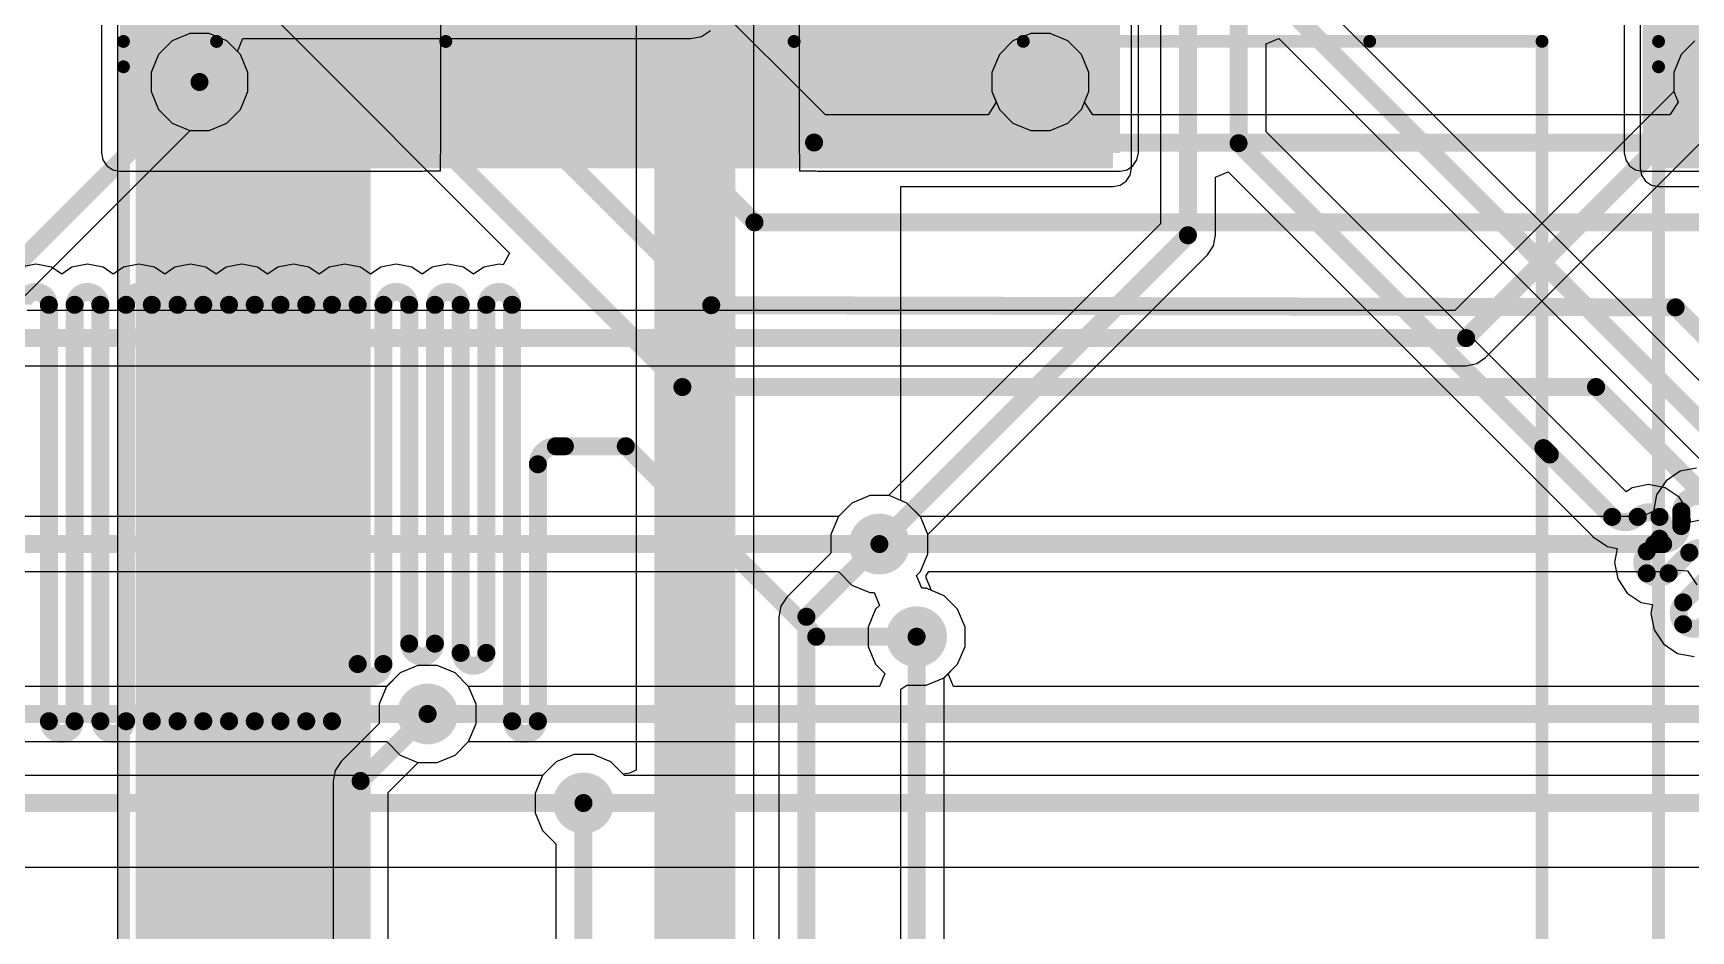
# Model space of a CAD drawing. Header units: inches. Extents: x -3 to 128, y -12 to 41.
# Drawn here: x 92.14 to 108.5, y -1.47 to 7.39 of the extents above; entities that cross this region are included whole.
import ezdxf

# ---------------------------------------------------------------- set-up
doc = ezdxf.new("R2010")
doc.units = ezdxf.units.IN
for name, color, linetype in [('Bottom Layer', 5, 'Continuous'), ('Layer 1', 16, 'Continuous'), ('Layer 2', 76, 'Continuous'), ('Top Layer', 1, 'Continuous'), ('Top Overlay', 2, 'Continuous'), ('Top Paste', 8, 'Continuous'), ('Top Solder', 216, 'Continuous'), ('Via Holes', 16, 'Continuous')]:
    doc.layers.add(name, color=color, linetype=linetype)

msp = doc.modelspace()

# ---------------------------------------------------------------- hatches: boundary and pattern name
at = {"layer": 'Bottom Layer'}
h = msp.add_hatch(color=5, dxfattribs=at)
edge = h.paths.add_edge_path()
edge.add_arc((93.78552489999998, 6.908269139999999), 0.2999994, 0, 360)
h = msp.add_hatch(color=5, dxfattribs=at)
edge = h.paths.add_edge_path()
edge.add_arc((102.0845431, 6.908269139999999), 0.2999994, 0, 360)
h = msp.add_hatch(color=5, dxfattribs=at)
edge = h.paths.add_edge_path()
edge.add_arc((100.49540734, 2.34874054), 0.2999994, 0, 360)
h = msp.add_hatch(color=5, dxfattribs=at)
edge = h.paths.add_edge_path()
edge.add_arc((100.86269642, 1.43434054), 0.2999994, 0, 360)
h = msp.add_hatch(color=5, dxfattribs=at)
edge = h.paths.add_edge_path()
edge.add_arc((96.03669642, 0.67234054), 0.2999994, 0, 360)
h = msp.add_hatch(color=5, dxfattribs=at)
edge = h.paths.add_edge_path()
edge.add_arc((97.5750271, -0.20671028), 0.2999994, 0, 360)
at = {"layer": 'Layer 1'}
h = msp.add_hatch(color=16, dxfattribs=at)
edge = h.paths.add_edge_path()
edge.add_arc((93.78552489999998, 6.908269139999999), 0.2999994, 0, 360)
h = msp.add_hatch(color=16, dxfattribs=at)
edge = h.paths.add_edge_path()
edge.add_arc((102.0845431, 6.908269139999999), 0.2999994, 0, 360)
h = msp.add_hatch(color=16, dxfattribs=at)
edge = h.paths.add_edge_path()
edge.add_arc((100.49540734, 2.34874054), 0.2999994, 0, 360)
h = msp.add_hatch(color=16, dxfattribs=at)
edge = h.paths.add_edge_path()
edge.add_arc((100.86269642, 1.43434054), 0.2999994, 0, 360)
h = msp.add_hatch(color=16, dxfattribs=at)
edge = h.paths.add_edge_path()
edge.add_arc((96.03669642, 0.67234054), 0.2999994, 0, 360)
h = msp.add_hatch(color=16, dxfattribs=at)
edge = h.paths.add_edge_path()
edge.add_arc((97.5750271, -0.20671028), 0.2999994, 0, 360)
at = {"layer": 'Layer 2'}
for points in [[(93.15672504, -7.89170126), (95.47456139999998, -7.89170126), (95.47456139999998, 7.50494054), (93.15672504, 7.50494054)], [(93.15672504, 6.05714054), (102.80147588, 6.05714054), (102.80147588, 7.50494054), (93.15672504, 7.50494054)], [(108.18514558, 6.05714054), (117.82989642, 6.05714054), (117.82989642, 7.50494054), (108.18514558, 7.50494054)]]:
    msp.add_hatch(color=76, dxfattribs=at).paths.add_polyline_path(points)
h = msp.add_hatch(color=76, dxfattribs=at)
edge = h.paths.add_edge_path()
edge.add_arc((93.78552489999998, 6.908269139999999), 0.2999994, 0, 360)
h = msp.add_hatch(color=76, dxfattribs=at)
edge = h.paths.add_edge_path()
edge.add_arc((102.0845431, 6.908269139999999), 0.2999994, 0, 360)
h = msp.add_hatch(color=76, dxfattribs=at)
edge = h.paths.add_edge_path()
edge.add_arc((100.49540734, 2.34874054), 0.2999994, 0, 360)
h = msp.add_hatch(color=76, dxfattribs=at)
edge = h.paths.add_edge_path()
edge.add_arc((100.86269642, 1.43434054), 0.2999994, 0, 360)
h = msp.add_hatch(color=76, dxfattribs=at)
edge = h.paths.add_edge_path()
edge.add_arc((96.03669642, 0.67234054), 0.2999994, 0, 360)
h = msp.add_hatch(color=76, dxfattribs=at)
edge = h.paths.add_edge_path()
edge.add_arc((97.5750271, -0.20671028), 0.2999994, 0, 360)
at = {"layer": 'Top Layer'}
for points in [[(99.89012279999999, 6.20827054), (101.17349844, 6.20827054), (101.17349844, 8.659695659999999), (99.89012279999999, 8.659695659999999)], [(98.27502569999999, -4.34165756), (99.0750241, -4.34165756), (99.0750241, 8.47021928), (98.27502569999999, 8.47021928)], [(92.99991813999999, 6.20827054), (95.9850379, 6.20827054), (95.9850379, 7.608267739999999), (92.99991813999999, 7.608267739999999)], [(94.1850415, 7.608267739999999), (95.9850379, 7.608267739999999), (95.9850379, 6.20827054), (94.1850415, 6.20827054)], [(102.87014986, 7.608267739999999), (99.8850301, 7.608267739999999), (99.8850301, 6.20827054), (102.87014986, 6.20827054)], [(99.8850301, 6.20827054), (101.6850265, 6.20827054), (101.6850265, 7.608267739999999), (99.8850301, 7.608267739999999)], [(99.8850301, 7.608267739999999), (101.6850265, 7.608267739999999), (101.6850265, 6.20827054), (99.8850301, 6.20827054)], [(108.02833868, 6.20827054), (111.01345844, 6.20827054), (111.01345844, 7.608267739999999), (108.02833868, 7.608267739999999)]]:
    msp.add_hatch(color=1, dxfattribs=at).paths.add_polyline_path(points)
h = msp.add_hatch(color=1, dxfattribs=at)
edge = h.paths.add_edge_path()
edge.add_arc((93.78552489999998, 6.908269139999999), 0.2999994, 0, 360)
h = msp.add_hatch(color=1, dxfattribs=at)
edge = h.paths.add_edge_path()
edge.add_arc((102.0845431, 6.908269139999999), 0.2999994, 0, 360)
h = msp.add_hatch(color=1, dxfattribs=at)
edge = h.paths.add_edge_path()
edge.add_arc((100.49540734, 2.34874054), 0.2999994, 0, 360)
h = msp.add_hatch(color=1, dxfattribs=at)
edge = h.paths.add_edge_path()
edge.add_arc((100.86269642, 1.43434054), 0.2999994, 0, 360)
h = msp.add_hatch(color=1, dxfattribs=at)
edge = h.paths.add_edge_path()
edge.add_arc((96.03669642, 0.67234054), 0.2999994, 0, 360)
h = msp.add_hatch(color=1, dxfattribs=at)
edge = h.paths.add_edge_path()
edge.add_arc((97.5750271, -0.20671028), 0.2999994, 0, 360)
at = {"layer": 'Top Paste'}
for points in [[(94.1850415, 7.608267739999999), (95.9850379, 7.608267739999999), (95.9850379, 6.20827054), (94.1850415, 6.20827054)], [(99.8850301, 7.608267739999999), (101.6850265, 7.608267739999999), (101.6850265, 6.20827054), (99.8850301, 6.20827054)]]:
    msp.add_hatch(color=8, dxfattribs=at).paths.add_polyline_path(points)
at = {"layer": 'Top Solder'}
for points in [[(94.1350416, 7.65826764), (96.0350378, 7.65826764), (96.0350378, 6.15827064), (94.1350416, 6.15827064)], [(99.83503019999999, 7.65826764), (101.7350264, 7.65826764), (101.7350264, 6.15827064), (99.83503019999999, 6.15827064)]]:
    msp.add_hatch(color=216, dxfattribs=at).paths.add_polyline_path(points)
at = {"layer": 'Via Holes'}
h = msp.add_hatch(color=7, dxfattribs=at)
edge = h.paths.add_edge_path()
edge.add_arc((93.78552489999998, 6.908269139999999), 0.1499997, 0, 360)
h = msp.add_hatch(color=7, dxfattribs=at)
edge = h.paths.add_edge_path()
edge.add_arc((102.0845431, 6.908269139999999), 0.1499997, 0, 360)
h = msp.add_hatch(color=7, dxfattribs=at)
edge = h.paths.add_edge_path()
edge.add_arc((100.49540734, 2.34874054), 0.1499997, 0, 360)
h = msp.add_hatch(color=7, dxfattribs=at)
edge = h.paths.add_edge_path()
edge.add_arc((100.86269642, 1.43434054), 0.1499997, 0, 360)
h = msp.add_hatch(color=7, dxfattribs=at)
edge = h.paths.add_edge_path()
edge.add_arc((96.03669642, 0.67234054), 0.1499997, 0, 360)
h = msp.add_hatch(color=7, dxfattribs=at)
edge = h.paths.add_edge_path()
edge.add_arc((97.5750271, -0.20671028), 0.1499997, 0, 360)

# ---------------------------------------------------------------- linework, layer by layer
at = {"layer": 'Bottom Layer'}
for p, q in [((99.96336116, 6.58306024), (96.81204666, 9.73437474)), ((93.69048571999998, 7.386068539999999), (93.51487266, 7.31332802)), ((93.88056408, 7.386068539999999), (93.69048571999998, 7.386068539999999)), ((94.05617713999999, 7.31332802), (93.88056408, 7.386068539999999)), ((94.57441588, 7.49046), (96.84442657999999, 5.220449299999999)), ((101.98950392, 7.386068539999999), (101.81389086, 7.31332802)), ((102.17958228, 7.386068539999999), (101.98950392, 7.386068539999999)), ((102.35519534, 7.31332802), (102.17958228, 7.386068539999999)), ((93.51487266, 7.31332802), (93.38046602, 7.17892138)), ((94.19058378, 7.17892138), (94.05617713999999, 7.31332802)), ((101.81389086, 7.31332802), (101.67948422, 7.17892138)), ((102.48960198, 7.17892138), (102.35519534, 7.31332802)), ((108.5432932, 7.31332802), (108.40888656, 7.17892138)), ((93.38046602, 7.17892138), (93.30772549999999, 7.003308319999999)), ((94.2633243, 7.003308319999999), (94.19058378, 7.17892138)), ((101.67948422, 7.17892138), (101.6067437, 7.003308319999999)), ((102.5623425, 7.003308319999999), (102.48960198, 7.17892138)), ((108.40888656, 7.17892138), (108.33614604, 7.003308319999999)), ((93.30772549999999, 7.003308319999999), (93.30772549999999, 6.81322996)), ((94.2633243, 6.81322996), (94.2633243, 7.003308319999999)), ((101.6067437, 7.003308319999999), (101.6067437, 6.81322996)), ((102.5623425, 6.81322996), (102.5623425, 7.003308319999999)), ((108.33614604, 7.003308319999999), (108.33614604, 6.81322996)), ((93.30772549999999, 6.81322996), (93.38046602, 6.637616899999999)), ((94.19058378, 6.637616899999999), (94.2633243, 6.81322996)), ((101.64947666, 6.71006278), (101.56810522, 6.58306024)), ((101.6067437, 6.81322996), (101.64947666, 6.71006278)), ((102.51960954, 6.71006278), (102.5623425, 6.81322996)), ((102.60098098, 6.58306024), (102.51960954, 6.71006278)), ((108.378879, 6.71006278), (108.29750756, 6.58306024)), ((108.33614604, 6.81322996), (108.378879, 6.71006278)), ((93.38046602, 6.637616899999999), (93.51487266, 6.503210259999999)), ((94.05617713999999, 6.503210259999999), (94.19058378, 6.637616899999999)), ((101.56810522, 6.58306024), (99.96336116, 6.58306024)), ((108.29750756, 6.58306024), (102.60098098, 6.58306024)), ((93.51487266, 6.503210259999999), (93.69048571999998, 6.430469739999999)), ((93.69048571999998, 6.430469739999999), (93.88056408, 6.430469739999999)), ((93.88056408, 6.430469739999999), (94.05617713999999, 6.503210259999999)), ((92.17173844, 5.110988), (92.01812432, 5.080431799999999)), ((92.32535255999998, 5.080431799999999), (92.17173844, 5.110988)), ((92.42573843999999, 5.01335548), (92.32535255999998, 5.080431799999999)), ((92.52612432, 5.080431799999999), (92.42573843999999, 5.01335548)), ((92.67973844, 5.110988), (92.52612432, 5.080431799999999)), ((92.83335256, 5.080431799999999), (92.67973844, 5.110988)), ((92.93373844, 5.01335548), (92.83335256, 5.080431799999999)), ((93.03412431999999, 5.080431799999999), (92.93373844, 5.01335548)), ((93.18773844, 5.110988), (93.03412431999999, 5.080431799999999)), ((93.34135255999999, 5.080431799999999), (93.18773844, 5.110988)), ((93.44173844, 5.01335548), (93.34135255999999, 5.080431799999999)), ((93.54212432, 5.080431799999999), (93.44173844, 5.01335548)), ((93.69573844, 5.110988), (93.54212432, 5.080431799999999)), ((93.84935256, 5.080431799999999), (93.69573844, 5.110988)), ((93.94973843999999, 5.01335548), (93.84935256, 5.080431799999999)), ((94.05012432, 5.080431799999999), (93.94973843999999, 5.01335548)), ((94.20373844, 5.110988), (94.05012432, 5.080431799999999)), ((94.35735256, 5.080431799999999), (94.20373844, 5.110988)), ((94.45773844, 5.01335548), (94.35735256, 5.080431799999999)), ((94.55812431999999, 5.080431799999999), (94.45773844, 5.01335548)), ((94.71173843999999, 5.110988), (94.55812431999999, 5.080431799999999)), ((94.86535255999999, 5.080431799999999), (94.71173843999999, 5.110988)), ((94.96573844, 5.01335548), (94.86535255999999, 5.080431799999999)), ((95.06612432, 5.080431799999999), (94.96573844, 5.01335548)), ((95.21973843999999, 5.110988), (95.06612432, 5.080431799999999)), ((95.37335256, 5.080431799999999), (95.21973843999999, 5.110988)), ((95.47373843999999, 5.01335548), (95.37335256, 5.080431799999999)), ((95.57412432, 5.080431799999999), (95.47373843999999, 5.01335548)), ((95.72773844, 5.110988), (95.57412432, 5.080431799999999)), ((95.88135256, 5.080431799999999), (95.72773844, 5.110988)), ((95.98173844, 5.01335548), (95.88135256, 5.080431799999999)), ((96.08212431999999, 5.080431799999999), (95.98173844, 5.01335548)), ((96.23573843999999, 5.110988), (96.08212431999999, 5.080431799999999)), ((96.38935255999999, 5.080431799999999), (96.23573843999999, 5.110988)), ((96.48973844, 5.01335548), (96.38935255999999, 5.080431799999999)), ((96.59012432, 5.080431799999999), (96.48973844, 5.01335548)), ((96.74373843999999, 5.110988), (96.59012432, 5.080431799999999)), ((96.78186638, 5.103403559999999), (96.74373843999999, 5.110988)), ((96.84442657999999, 5.220449299999999), (96.78186638, 5.103403559999999))]:
    msp.add_line(p, q, dxfattribs=at)
at = {"layer": 'Bottom Layer', "const_width": 0.1778}
for points in [[(96.54012188, 9.62173844), (99.85071978, 6.311140539999999)], [(95.96779638, 8.818440579999999), (99.26249641999999, 5.523740539999999)], [(95.39012163999999, 8.15151278), (98.83573324, 4.70590118)], [(94.76669641999999, 7.68274054), (98.55129641999999, 3.89814054)], [(99.85071978, 6.311135459999999), (109.62569896, 6.311135459999999)], [(99.26249641999999, 5.523740539999999), (108.78749642, 5.523740539999999)], [(92.29873844, 0.6004687), (92.29873844, 4.70957402)], [(92.55273843999998, 0.6004687), (92.55273843999998, 4.70957402)], [(92.80673844, 0.6004687), (92.80673844, 4.70957402)], [(93.06073844, 0.6004687), (93.06073844, 4.70957402)], [(93.31473844, 0.6004687), (93.31473844, 4.70957402)], [(93.56873843999999, 0.6004687), (93.56873843999999, 4.70957402)], [(93.82273844, 0.6004687), (93.82273844, 4.70957402)], [(94.07673843999999, 0.6004687), (94.07673843999999, 4.70957402)], [(94.33073844, 0.6004687), (94.33073844, 4.70957402)], [(94.58473844, 0.6004687), (94.58473844, 4.70957402)], [(94.83873844, 0.6004687), (94.83873844, 4.70957402)], [(95.09273843999999, 0.6004687), (95.09273843999999, 4.70957402)], [(95.34673844, 1.16481606), (95.34673844, 4.70957402)], [(95.60073843999999, 1.16481606), (95.60073843999999, 4.70957402)], [(95.85473844, 1.36603994), (95.85473844, 4.70957402)], [(96.10873844, 1.36603994), (96.10873844, 4.70957402)], [(96.36273844, 1.27473202), (96.36273844, 4.70957402)], [(96.61673843999999, 1.27473202), (96.61673843999999, 4.70957402)], [(96.87073844, 0.6004687), (96.87073844, 4.70957402)], [(98.83573324, 4.70590118), (108.35361108, 4.6844585)], [(108.35361108, 4.68446104), (113.00389642, 0.0341757)], [(98.55129641999999, 3.89814054), (107.56829642, 3.89814054)], [(107.56829642, 3.89814054), (110.28609642, 1.18034054)], [(97.30253843999999, 3.31394054), (97.39145114, 3.31394054)], [(97.39145114, 3.31394054), (97.99249642, 3.31394054)], [(97.99249642, 3.31394054), (99.87209641999999, 1.43434054)], [(97.12473844, 0.6004687), (97.12473844, 3.13614054)], [(99.87209641999999, 1.43434054), (100.86269642, 1.43434054)]]:
    msp.add_lwpolyline(points, dxfattribs=at)
at = {"layer": 'Bottom Layer', "const_width": 0.0889}
for points in [[(99.80626978, 6.311140539999999, 1), (99.89516978, 6.311140539999999, 1)], [(99.80626978, 6.311135459999999, 1), (99.89516978, 6.311135459999999, 1)], [(99.21804642, 5.523740539999999, 1), (99.30694641999999, 5.523740539999999, 1)], [(99.21804642, 5.523740539999999, 1), (99.30694641999999, 5.523740539999999, 1)], [(92.25428844, 4.70957402, 1), (92.34318843999999, 4.70957402, 1)], [(92.25428844, 4.70957402, 1), (92.34318843999999, 4.70957402, 1)], [(92.50828843999999, 4.70957402, 1), (92.59718844, 4.70957402, 1)], [(92.50828843999999, 4.70957402, 1), (92.59718844, 4.70957402, 1)], [(92.76228843999999, 4.70957402, 1), (92.85118844, 4.70957402, 1)], [(92.76228843999999, 4.70957402, 1), (92.85118844, 4.70957402, 1)], [(93.01628844, 4.70957402, 1), (93.10518843999999, 4.70957402, 1)], [(93.01628844, 4.70957402, 1), (93.10518843999999, 4.70957402, 1)], [(93.27028844, 4.70957402, 1), (93.35918844, 4.70957402, 1)], [(93.27028844, 4.70957402, 1), (93.35918844, 4.70957402, 1)], [(93.52428843999999, 4.70957402, 1), (93.61318843999999, 4.70957402, 1)], [(93.52428843999999, 4.70957402, 1), (93.61318843999999, 4.70957402, 1)], [(93.77828844, 4.70957402, 1), (93.86718843999999, 4.70957402, 1)], [(93.77828844, 4.70957402, 1), (93.86718843999999, 4.70957402, 1)], [(94.03228843999999, 4.70957402, 1), (94.12118843999998, 4.70957402, 1)], [(94.03228843999999, 4.70957402, 1), (94.12118843999998, 4.70957402, 1)], [(94.28628844, 4.70957402, 1), (94.37518844, 4.70957402, 1)], [(94.28628844, 4.70957402, 1), (94.37518844, 4.70957402, 1)], [(94.54028844, 4.70957402, 1), (94.62918844, 4.70957402, 1)], [(94.54028844, 4.70957402, 1), (94.62918844, 4.70957402, 1)], [(94.79428843999999, 4.70957402, 1), (94.88318844, 4.70957402, 1)], [(94.79428843999999, 4.70957402, 1), (94.88318844, 4.70957402, 1)], [(95.04828844, 4.70957402, 1), (95.13718843999999, 4.70957402, 1)], [(95.04828844, 4.70957402, 1), (95.13718843999999, 4.70957402, 1)], [(95.30228843999998, 4.70957402, 1), (95.39118844, 4.70957402, 1)], [(95.30228843999998, 4.70957402, 1), (95.39118844, 4.70957402, 1)], [(95.55628843999999, 4.70957402, 1), (95.64518844, 4.70957402, 1)], [(95.55628843999999, 4.70957402, 1), (95.64518844, 4.70957402, 1)], [(95.81028844, 4.70957402, 1), (95.89918844, 4.70957402, 1)], [(95.81028844, 4.70957402, 1), (95.89918844, 4.70957402, 1)], [(96.06428844, 4.70957402, 1), (96.15318844, 4.70957402, 1)], [(96.06428844, 4.70957402, 1), (96.15318844, 4.70957402, 1)], [(96.31828843999999, 4.70957402, 1), (96.40718844, 4.70957402, 1)], [(96.31828843999999, 4.70957402, 1), (96.40718844, 4.70957402, 1)], [(96.57228844, 4.70957402, 1), (96.66118843999999, 4.70957402, 1)], [(96.57228844, 4.70957402, 1), (96.66118843999999, 4.70957402, 1)], [(96.82628843999998, 4.70957402, 1), (96.91518844, 4.70957402, 1)], [(96.82628843999998, 4.70957402, 1), (96.91518844, 4.70957402, 1)], [(98.79128323999998, 4.70590118, 1), (98.88018324, 4.70590118, 1)], [(98.79128323999998, 4.70590118, 1), (98.88018324, 4.70590118, 1)], [(108.30916108, 4.68446104, 1), (108.39806108, 4.68446104, 1)], [(108.30916108, 4.6844585, 1), (108.39806108, 4.6844585, 1)], [(98.50684641999999, 3.89814054, 1), (98.59574642, 3.89814054, 1)], [(98.50684641999999, 3.89814054, 1), (98.59574642, 3.89814054, 1)], [(107.52384642, 3.89814054, 1), (107.61274642, 3.89814054, 1)], [(107.52384642, 3.89814054, 1), (107.61274642, 3.89814054, 1)], [(97.25808844, 3.31394054, 1), (97.34698843999999, 3.31394054, 1)], [(97.25808844, 3.31394054, 1), (97.34698843999999, 3.31394054, 1)], [(97.34700114, 3.31394054, 1), (97.43590114, 3.31394054, 1)], [(97.34700114, 3.31394054, 1), (97.43590114, 3.31394054, 1)], [(97.94804642, 3.31394054, 1), (98.03694641999999, 3.31394054, 1)], [(97.94804642, 3.31394054, 1), (98.03694641999999, 3.31394054, 1)], [(97.08028843999999, 3.13614054, 1), (97.16918844, 3.13614054, 1)], [(97.08028843999999, 3.13614054, 1), (97.16918844, 3.13614054, 1)], [(99.82764642, 1.43434054, 1), (99.91654641999999, 1.43434054, 1)], [(99.82764642, 1.43434054, 1), (99.91654641999999, 1.43434054, 1)], [(100.81824642, 1.43434054, 1), (100.90714642, 1.43434054, 1)], [(95.81028844, 1.36603994, 1), (95.89918844, 1.36603994, 1)], [(95.81028844, 1.36603994, 1), (95.89918844, 1.36603994, 1)], [(96.06428844, 1.36603994, 1), (96.15318844, 1.36603994, 1)], [(96.06428844, 1.36603994, 1), (96.15318844, 1.36603994, 1)], [(96.31828843999999, 1.27473202, 1), (96.40718844, 1.27473202, 1)], [(96.31828843999999, 1.27473202, 1), (96.40718844, 1.27473202, 1)], [(96.57228844, 1.27473202, 1), (96.66118843999999, 1.27473202, 1)], [(96.57228844, 1.27473202, 1), (96.66118843999999, 1.27473202, 1)], [(95.30228843999998, 1.16481606, 1), (95.39118844, 1.16481606, 1)], [(95.30228843999998, 1.16481606, 1), (95.39118844, 1.16481606, 1)], [(95.55628843999999, 1.16481606, 1), (95.64518844, 1.16481606, 1)], [(95.55628843999999, 1.16481606, 1), (95.64518844, 1.16481606, 1)], [(92.25428844, 0.6004687, 1), (92.34318843999999, 0.6004687, 1)], [(92.25428844, 0.6004687, 1), (92.34318843999999, 0.6004687, 1)], [(92.50828843999999, 0.6004687, 1), (92.59718844, 0.6004687, 1)], [(92.50828843999999, 0.6004687, 1), (92.59718844, 0.6004687, 1)], [(92.76228843999999, 0.6004687, 1), (92.85118844, 0.6004687, 1)], [(92.76228843999999, 0.6004687, 1), (92.85118844, 0.6004687, 1)], [(93.01628844, 0.6004687, 1), (93.10518843999999, 0.6004687, 1)], [(93.01628844, 0.6004687, 1), (93.10518843999999, 0.6004687, 1)], [(93.27028844, 0.6004687, 1), (93.35918844, 0.6004687, 1)], [(93.27028844, 0.6004687, 1), (93.35918844, 0.6004687, 1)], [(93.52428843999999, 0.6004687, 1), (93.61318843999999, 0.6004687, 1)], [(93.52428843999999, 0.6004687, 1), (93.61318843999999, 0.6004687, 1)], [(93.77828844, 0.6004687, 1), (93.86718843999999, 0.6004687, 1)], [(93.77828844, 0.6004687, 1), (93.86718843999999, 0.6004687, 1)], [(94.03228843999999, 0.6004687, 1), (94.12118843999998, 0.6004687, 1)], [(94.03228843999999, 0.6004687, 1), (94.12118843999998, 0.6004687, 1)], [(94.28628844, 0.6004687, 1), (94.37518844, 0.6004687, 1)], [(94.28628844, 0.6004687, 1), (94.37518844, 0.6004687, 1)], [(94.54028844, 0.6004687, 1), (94.62918844, 0.6004687, 1)], [(94.54028844, 0.6004687, 1), (94.62918844, 0.6004687, 1)], [(94.79428843999999, 0.6004687, 1), (94.88318844, 0.6004687, 1)], [(94.79428843999999, 0.6004687, 1), (94.88318844, 0.6004687, 1)], [(95.04828844, 0.6004687, 1), (95.13718843999999, 0.6004687, 1)], [(95.04828844, 0.6004687, 1), (95.13718843999999, 0.6004687, 1)], [(96.82628843999998, 0.6004687, 1), (96.91518844, 0.6004687, 1)], [(96.82628843999998, 0.6004687, 1), (96.91518844, 0.6004687, 1)], [(97.08028843999999, 0.6004687, 1), (97.16918844, 0.6004687, 1)], [(97.08028843999999, 0.6004687, 1), (97.16918844, 0.6004687, 1)]]:
    msp.add_lwpolyline(points, format="xyb", close=True, dxfattribs=at)
at = {"layer": 'Bottom Layer', "const_width": 0.1778}
for points in [[(92.04473843999999, 4.70957402, -0.9999999999999999), (92.29873844, 4.70957402)], [(92.55273843999998, 4.70957402, -0.9999999999999999), (92.80673844, 4.70957402)], [(93.06073844, 4.70957402, -0.9999999999999999), (93.31473844, 4.70957402)], [(93.56873843999999, 4.70957402, -0.9999999999999999), (93.82273844, 4.70957402)], [(94.07673843999999, 4.70957402, -0.9999999999999999), (94.33073844, 4.70957402)], [(94.58473844, 4.70957402, -0.9999999999999999), (94.83873844, 4.70957402)], [(95.09273843999999, 4.70957402, -0.9999999999999999), (95.34673844, 4.70957402)], [(95.60073843999999, 4.70957402, -0.9999999999999999), (95.85473844, 4.70957402)], [(96.10873844, 4.70957402, -0.9999999999999999), (96.36273844, 4.70957402)], [(96.61673843999999, 4.70957402, -0.9999999999999999), (96.87073844, 4.70957402)], [(97.12473844, 3.13614054, -0.4142135623730951), (97.30253843999999, 3.31394054)], [(96.10873844, 1.36603994, -0.9999999999999999), (95.85473844, 1.36603994)], [(96.61673843999999, 1.27473202, -0.9999999999999999), (96.36273844, 1.27473202)], [(95.60073843999999, 1.16481606, -0.9999999999999999), (95.34673844, 1.16481606)], [(92.55273843999998, 0.6004687, -0.9999999999999999), (92.29873844, 0.6004687)], [(93.06073844, 0.6004687, -0.9999999999999999), (92.80673844, 0.6004687)], [(93.56873843999999, 0.6004687, -0.9999999999999999), (93.31473844, 0.6004687)], [(94.07673843999999, 0.6004687, -0.9999999999999999), (93.82273844, 0.6004687)], [(94.58473844, 0.6004687, -0.9999999999999999), (94.33073844, 0.6004687)], [(95.09273843999999, 0.6004687, -0.9999999999999999), (94.83873844, 0.6004687)], [(97.12473844, 0.6004687, -0.9999999999999999), (96.87073844, 0.6004687)]]:
    msp.add_lwpolyline(points, format="xyb", dxfattribs=at)
at = {"layer": 'Layer 1'}
for p, q in [((98.7399981, 7.35704142), (98.82821738, 7.4159872)), ((101.98950392, 7.386068539999999), (101.81389086, 7.31332802)), ((102.17958228, 7.386068539999999), (101.98950392, 7.386068539999999)), ((102.35519534, 7.31332802), (102.17958228, 7.386068539999999)), ((94.16016219999999, 7.209342959999999), (94.21276814, 7.33634296)), ((94.19058378, 7.17892138), (94.16016219999999, 7.209342959999999)), ((94.21276814, 7.33634296), (98.63593684, 7.33634296)), ((98.63593684, 7.33634296), (98.7399981, 7.35704142)), ((101.81389086, 7.31332802), (101.67948422, 7.17892138)), ((102.48960198, 7.17892138), (102.35519534, 7.31332802)), ((108.5432932, 7.31332802), (108.40888656, 7.17892138)), ((94.2633243, 7.003308319999999), (94.19058378, 7.17892138)), ((101.67948422, 7.17892138), (101.6067437, 7.003308319999999)), ((102.5623425, 7.003308319999999), (102.48960198, 7.17892138)), ((108.40888656, 7.17892138), (108.33614604, 7.003308319999999)), ((94.2633243, 6.81322996), (94.2633243, 7.003308319999999)), ((101.6067437, 7.003308319999999), (101.6067437, 6.81322996)), ((102.5623425, 6.81322996), (102.5623425, 7.003308319999999)), ((108.33614604, 7.003308319999999), (108.33614604, 6.81503082)), ((94.19058378, 6.637616899999999), (94.2633243, 6.81322996)), ((101.6067437, 6.81322996), (101.67948422, 6.637616899999999)), ((102.48960198, 6.637616899999999), (102.5623425, 6.81322996)), ((108.33614604, 6.81503082), (106.17378054, 4.65266532)), ((94.05617713999999, 6.503210259999999), (94.19058378, 6.637616899999999)), ((101.67948422, 6.637616899999999), (101.81389086, 6.503210259999999)), ((102.35519534, 6.503210259999999), (102.48960198, 6.637616899999999)), ((92.04148216, 4.779665319999999), (93.69228403999999, 6.430469739999999)), ((93.69228403999999, 6.430469739999999), (93.88056408, 6.430469739999999)), ((93.88056408, 6.430469739999999), (94.05617713999999, 6.503210259999999)), ((101.81389086, 6.503210259999999), (101.98950392, 6.430469739999999)), ((101.98950392, 6.430469739999999), (102.17958228, 6.430469739999999)), ((102.17958228, 6.430469739999999), (102.35519534, 6.503210259999999)), ((106.47869738, 4.188459999999999), (108.72070712, 6.430469739999999)), ((106.17378054, 4.65266532), (92.08348868, 4.65266532)), ((71.10503685999998, 4.10881576), (106.28641684, 4.10881576)), ((106.28641684, 4.10881576), (106.3904781, 4.12951422)), ((106.3904781, 4.12951422), (106.47869738, 4.188459999999999)), ((108.25889448, 2.97413426), (108.16626576, 2.8355036)), ((108.39752514, 3.06676298), (108.25889448, 2.97413426)), ((108.56105034, 3.09929022), (108.39752514, 3.06676298)), ((100.40036816, 2.82653994), (100.2247551, 2.75379942)), ((100.59044652, 2.82653994), (100.40036816, 2.82653994)), ((100.76605958, 2.75379942), (100.59044652, 2.82653994)), ((108.16626576, 2.8355036), (108.13373852, 2.67198094)), ((100.091621, 2.62066532), (84.91152944, 2.62066532)), ((100.2247551, 2.75379942), (100.091621, 2.62066532)), ((100.89919368, 2.62066532), (100.76605958, 2.75379942)), ((108.0279907, 2.62066532), (100.89919368, 2.62066532)), ((108.13373852, 2.67198094), (108.0279907, 2.62066532)), ((85.95012781999999, 2.07681576), (100.091621, 2.07681576)), ((100.091621, 2.07681576), (100.2247551, 1.94368166)), ((100.9579642, 2.01456036), (100.95801754, 2.0390231)), ((101.01100956, 1.89007242), (100.9579642, 2.01456036)), ((100.95801754, 2.0390231), (100.98337944, 2.07681576)), ((100.98337944, 2.07681576), (108.23085034, 2.07681576)), ((108.23085034, 2.07333342), (108.33932866, 2.09491072)), ((108.23085034, 2.07681576), (108.23085034, 2.07333342)), ((108.33932866, 2.09491072), (108.47106576, 2.0836128)), ((108.47106576, 2.0836128), (108.56369448, 1.94498468)), ((100.2247551, 1.94368166), (100.40036816, 1.87094114)), ((100.40036816, 1.87094114), (100.44397996, 1.87094114)), ((100.44397996, 1.87094114), (100.4965859, 1.74394114)), ((101.13334866, 1.83939942), (101.01100956, 1.89007242)), ((101.2677553, 1.70499278), (101.13334866, 1.83939942)), ((100.45763754, 1.70499278), (100.38489702, 1.52937972)), ((100.4965859, 1.74394114), (100.45763754, 1.70499278)), ((101.34049582, 1.52937972), (101.2677553, 1.70499278)), ((100.38489702, 1.52937972), (100.38489702, 1.33930136)), ((101.34049582, 1.33930136), (101.34049582, 1.52937972)), ((100.38489702, 1.33930136), (100.45763754, 1.1636883)), ((101.2677553, 1.1636883), (101.34049582, 1.33930136)), ((95.94165724, 1.15013994), (95.76604418, 1.07739942)), ((96.1317356, 1.15013994), (95.94165724, 1.15013994)), ((96.30734865999999, 1.07739942), (96.1317356, 1.15013994)), ((100.45763754, 1.1636883), (100.55006052, 1.07126532)), ((101.17533232, 1.07126532), (101.2677553, 1.1636883)), ((95.76604418, 1.07739942), (95.63291008, 0.94426532)), ((96.44048276, 0.94426532), (96.30734865999999, 1.07739942)), ((100.55006052, 1.07126532), (100.49745458, 0.94426532)), ((101.22793826, 0.94426532), (101.17533232, 1.07126532)), ((95.63291008, 0.94426532), (81.18941851999999, 0.94426532)), ((100.49745458, 0.94426532), (96.44048276, 0.94426532)), ((109.28186932, 0.94426532), (101.22793826, 0.94426532)), ((81.18941851999999, 0.40041576), (95.63291008, 0.40041576)), ((95.63291008, 0.40041576), (95.76604418, 0.26728166)), ((96.30734865999999, 0.26728166), (96.44048276, 0.40041576)), ((96.44048276, 0.40041576), (109.28186932, 0.40041576)), ((95.76604418, 0.26728166), (95.94165724, 0.19454114)), ((95.94165724, 0.19454114), (96.1317356, 0.19454114)), ((96.1317356, 0.19454114), (96.30734865999999, 0.26728166)), ((97.30437486, 0.1983486), (97.17124075999999, 0.0652145)), ((97.47998792, 0.27108912), (97.30437486, 0.1983486)), ((97.67006628, 0.27108912), (97.47998792, 0.27108912)), ((97.84567933999999, 0.1983486), (97.67006628, 0.27108912)), ((97.97881344, 0.0652145), (97.84567933999999, 0.1983486)), ((97.17124075999999, 0.0652145), (82.72774919999999, 0.0652145)), ((111.965105, 0.0652145), (97.97881344, 0.0652145)), ((66.692145, -0.8395589), (114.90725304, -0.8395589))]:
    msp.add_line(p, q, dxfattribs=at)
at = {"layer": 'Layer 1', "const_width": 0.1778}
for points in [[(91.8421963, 4.96494054), (93.78552489999998, 6.908269139999999)], [(106.28641684, 4.38074054), (108.81394544, 6.908269139999999)], [(70.71289896, 4.38074054), (106.28641684, 4.38074054)], [(108.40865034, 2.52654054), (108.40865034, 2.6719784)], [(84.5077431, 2.34874054), (100.49540734, 2.34874054)], [(100.49540734, 2.34874054), (108.14193764, 2.34874054)], [(108.14193764, 2.34874054), (108.23085034, 2.34874054)], [(80.78563218000001, 0.67234054), (96.03669642, 0.67234054)], [(96.03669642, 0.67234054), (109.68565566, 0.67234054)], [(82.32396286, -0.20671028), (97.5750271, -0.20671028)], [(97.5750271, -0.20671028), (112.36889134, -0.20671028)]]:
    msp.add_lwpolyline(points, dxfattribs=at)
at = {"layer": 'Layer 1', "const_width": 0.0889}
for points in [[(93.74107489999999, 6.908269139999999, 1), (93.8299749, 6.908269139999999, 1)], [(106.24196684, 4.38074054, 1), (106.33086684, 4.38074054, 1)], [(106.24196684, 4.38074054, 1), (106.33086684, 4.38074054, 1)], [(108.36420034, 2.6719784, 1), (108.45310034, 2.6719784, 1)], [(108.36420034, 2.6719784, 1), (108.45310034, 2.6719784, 1)], [(108.36420034, 2.52654054, 1), (108.45310034, 2.52654054, 1)], [(108.36420034, 2.52654054, 1), (108.45310034, 2.52654054, 1)], [(100.45095734, 2.34874054, 1), (100.53985734, 2.34874054, 1)], [(100.45095734, 2.34874054, 1), (100.53985734, 2.34874054, 1)], [(108.09748764, 2.34874054, 1), (108.18638764, 2.34874054, 1)], [(108.09748764, 2.34874054, 1), (108.18638764, 2.34874054, 1)], [(108.18640034, 2.34874054, 1), (108.27530034, 2.34874054, 1)], [(108.18640034, 2.34874054, 1), (108.27530034, 2.34874054, 1)], [(95.99224641999999, 0.67234054, 1), (96.08114642, 0.67234054, 1)], [(95.99224641999999, 0.67234054, 1), (96.08114642, 0.67234054, 1)], [(97.5305771, -0.20671028, 1), (97.6194771, -0.20671028, 1)], [(97.5305771, -0.20671028, 1), (97.6194771, -0.20671028, 1)]]:
    msp.add_lwpolyline(points, format="xyb", close=True, dxfattribs=at)
at = {"layer": 'Layer 1', "const_width": 0.1778}
for points in [[(108.40865034, 2.6719784, -0.9999999999999999), (108.71345034, 2.6719784)], [(108.40865034, 2.52654054, -0.4142135623730951), (108.23085034, 2.34874054)]]:
    msp.add_lwpolyline(points, format="xyb", dxfattribs=at)
at = {"layer": 'Layer 2'}
for p, q in [((92.9754427, 7.50494054), (92.9754427, 6.05714054)), ((102.98275822, 6.05714054), (102.98275822, 7.50494054)), ((108.00386324, 7.50494054), (108.00386324, 6.05714054)), ((92.9754427, 6.05714054), (92.9754427, -7.86379936)), ((102.9689584, 5.98776806), (102.98275822, 6.05714054)), ((108.00386324, 6.05714054), (108.01766306, 5.98776806)), ((102.87084836, 5.88965802), (102.92966206, 5.92895436)), ((102.92966206, 5.92895436), (102.9689584, 5.98776806)), ((108.01766306, 5.98776806), (108.0569594, 5.92895436)), ((108.0569594, 5.92895436), (108.1157731, 5.88965802)), ((100.7076218, 2.77800562), (100.7076218, 5.8758582)), ((100.7076218, 5.8758582), (102.80147588, 5.8758582)), ((102.80147588, 5.8758582), (102.87084836, 5.88965802)), ((108.1157731, 5.88965802), (108.18514558, 5.8758582)), ((108.18514558, 5.8758582), (117.82989642, 5.8758582)), ((100.76605958, 2.75379942), (100.7076218, 2.77800562)), ((100.90046622, 2.61939278), (100.76605958, 2.75379942)), ((100.97320674, 2.44377972), (100.90046622, 2.61939278)), ((100.97320674, 2.25370136), (100.97320674, 2.44377972)), ((100.90046622, 2.0780883), (100.97320674, 2.25370136)), ((100.86151786, 2.03913994), (100.90046622, 2.0780883)), ((100.9141238, 1.91213994), (100.86151786, 2.03913994)), ((100.9577356, 1.91213994), (100.9141238, 1.91213994)), ((101.13334866, 1.83939942), (100.9577356, 1.91213994)), ((101.2677553, 1.70499278), (101.13334866, 1.83939942)), ((101.34049582, 1.52937972), (101.2677553, 1.70499278)), ((101.34049582, 1.33930136), (101.34049582, 1.52937972)), ((101.2677553, 1.1636883), (101.34049582, 1.33930136)), ((101.13334866, 1.02928166), (101.2677553, 1.1636883)), ((100.9577356, 0.95654114), (101.13334866, 1.02928166)), ((100.7076218, 0.9164243799999999), (100.76765978, 0.95654114)), ((100.7076218, -5.11885946), (100.7076218, 0.9164243799999999)), ((100.76765978, 0.95654114), (100.9577356, 0.95654114))]:
    msp.add_line(p, q, dxfattribs=at)
at = {"layer": 'Top Layer'}
for p, q in [((103.26819834, 12.0312688), (103.26819834, 5.50880788)), ((99.25630643999999, -2.46386096), (99.25630643999999, 8.470221819999999)), ((112.27565302, 0.27108912), (104.8120459, 7.73469624)), ((92.8186358, 7.608267739999999), (92.8186358, 6.20827054)), ((96.16632024, 6.20827054), (96.16632024, 7.608267739999999)), ((99.70374776, 7.608267739999999), (99.70374776, 6.20827054)), ((103.0514322, 6.20827054), (103.0514322, 7.608267739999999)), ((107.84705634, 7.608267739999999), (107.84705634, 6.20827054)), ((98.09374335999999, 7.46241332), (98.09374335999999, 0.11622024)), ((104.3120469, 7.28596714), (104.4390469, 7.33857308)), ((104.3120469, 6.41712204), (104.3120469, 7.28596714)), ((104.4390469, 7.33857308), (111.89109194, -0.11347196)), ((107.24135778, 3.48780862), (104.3120469, 6.41712204)), ((92.8186358, 6.20827054), (92.83243562, 6.13889806)), ((92.83243562, 6.13889806), (92.87173196, 6.080084359999999)), ((92.87173196, 6.080084359999999), (92.93054565999999, 6.040788019999999)), ((96.16283789999999, 6.19076486), (96.16632024, 6.20827054)), ((96.16283789999999, 6.03047054), (96.16283789999999, 6.19076486)), ((99.70374776, 6.20827054), (99.70723009999999, 6.19076486)), ((99.70723009999999, 6.19076486), (99.70723009999999, 6.03047054)), ((102.93952234, 6.040788019999999), (102.99833604, 6.080084359999999)), ((102.99833604, 6.080084359999999), (103.03763238, 6.13889806)), ((103.03763238, 6.13889806), (103.0514322, 6.20827054)), ((107.84705634, 6.20827054), (107.86085616, 6.13889806)), ((107.86085616, 6.13889806), (107.9001525, 6.080084359999999)), ((107.9001525, 6.080084359999999), (107.9589662, 6.040788019999999)), ((92.93054565999999, 6.040788019999999), (92.99991813999999, 6.0269882)), ((92.99991813999999, 6.0269882), (95.9850379, 6.0269882)), ((95.9850379, 6.0269882), (96.00254358, 6.03047054)), ((96.00254358, 6.03047054), (96.16283789999999, 6.03047054)), ((99.70723009999999, 6.03047054), (99.86752442, 6.03047054)), ((99.86752442, 6.03047054), (99.8850301, 6.0269882)), ((99.8850301, 6.0269882), (102.87014986, 6.0269882)), ((102.87014986, 6.0269882), (102.93952234, 6.040788019999999)), ((103.8120479, 5.968392939999999), (103.9390479, 6.02099888)), ((103.8120479, 5.39617158), (103.8120479, 5.968392939999999)), ((103.9390479, 6.02099888), (106.85678654, 3.10326278)), ((107.9589662, 6.040788019999999), (108.02833868, 6.0269882)), ((108.02833868, 6.0269882), (111.01345844, 6.0269882)), ((103.26819834, 5.50880788), (100.5859304, 2.82653994)), ((103.73240366, 5.203891039999999), (103.79134944, 5.29211032)), ((103.79134944, 5.29211032), (103.8120479, 5.39617158)), ((100.97294004, 2.44442742), (103.73240366, 5.203891039999999)), ((107.30421262, 3.42495124), (107.24135778, 3.48780862)), ((107.30422024, 3.42494616), (107.30421262, 3.42495124)), ((107.86450106, 2.86466534), (107.30422024, 3.42494616)), ((106.85678654, 3.10326278), (106.8567967, 3.10324754)), ((106.8567967, 3.10324754), (106.91965408, 3.0403927)), ((106.91965408, 3.0403927), (106.91965916, 3.04038508)), ((106.91965916, 3.04038508), (107.53537294, 2.4246713)), ((100.40036816, 2.82653994), (100.2247551, 2.75379942)), ((100.5859304, 2.82653994), (100.40036816, 2.82653994)), ((107.9233554, 2.90398962), (107.86450106, 2.86466534)), ((108.0868806, 2.93651686), (107.9233554, 2.90398962)), ((108.2504058, 2.90398962), (108.0868806, 2.93651686)), ((108.38903138, 2.81136344), (108.2504058, 2.90398962)), ((108.389039, 2.81136852), (108.38903138, 2.81136344)), ((108.48166264, 2.67273278), (108.389039, 2.81136852)), ((100.09034846, 2.61939278), (100.01760794, 2.44377972)), ((100.2247551, 2.75379942), (100.09034846, 2.61939278)), ((108.50299356, 2.5654889), (108.48166264, 2.67273278)), ((108.59656716, 2.58410202), (108.50299356, 2.5654889)), ((100.01760794, 2.44377972), (100.01760794, 2.25821748)), ((100.97320674, 2.44377972), (100.97294004, 2.44442742)), ((100.97320674, 2.25370136), (100.97320674, 2.44377972)), ((107.53537548, 2.42466622), (107.53291676, 2.42220496)), ((107.53291676, 2.42220496), (107.67994466, 2.32396538)), ((107.53537294, 2.4246713), (107.53537548, 2.42466622)), ((107.67994466, 2.32396538), (107.77655356, 2.30474774)), ((107.77655356, 2.30474774), (107.74933746, 2.16792556)), ((100.01760794, 2.25821748), (99.58274216, 1.8233517)), ((100.90046622, 2.0780883), (100.97320674, 2.25370136)), ((107.74933746, 2.16792556), (107.7818647, 2.00440036)), ((100.86151786, 2.03913994), (100.90046622, 2.0780883)), ((100.9141238, 1.91213994), (100.86151786, 2.03913994)), ((107.7818647, 2.00440036), (107.87449088, 1.86577478)), ((99.58274216, 1.8233517), (99.52379638, 1.73513242)), ((100.9577356, 1.91213994), (100.9141238, 1.91213994)), ((101.13334866, 1.83939942), (100.9577356, 1.91213994)), ((101.2677553, 1.70499278), (101.13334866, 1.83939942)), ((107.87449088, 1.86577478), (107.8744858, 1.8657697)), ((107.8744858, 1.8657697), (107.87450104, 1.86575954)), ((107.87450104, 1.86575954), (107.87450104, 1.86575954)), ((107.87450104, 1.86575954), (108.01312408, 1.77314098)), ((99.52379638, 1.73513242), (99.50309792, 1.63107116)), ((101.34049582, 1.52937972), (101.2677553, 1.70499278)), ((108.01312408, 1.77314098), (108.12561814, 1.75076358)), ((108.12561814, 1.75076358), (108.10856712, 1.66504874)), ((108.10856712, 1.66504874), (108.14109436, 1.50152354)), ((99.50309792, 1.63107116), (99.50309792, -2.46386096)), ((101.34049582, 1.33930136), (101.34049582, 1.52937972)), ((108.14109436, 1.50152354), (108.23372054, 1.36289796)), ((101.2677553, 1.1636883), (101.34049582, 1.33930136)), ((108.23372054, 1.36289796), (108.23371546, 1.36289288)), ((108.23371546, 1.36289288), (108.2337307, 1.36288272)), ((108.2337307, 1.36288272), (108.2337307, 1.36288272)), ((108.2337307, 1.36288272), (108.37235374, 1.27026416)), ((95.94165724, 1.15013994), (95.76604418, 1.07739942)), ((96.1317356, 1.15013994), (95.94165724, 1.15013994)), ((96.30734865999999, 1.07739942), (96.1317356, 1.15013994)), ((101.1346212, 1.0305542), (101.2677553, 1.1636883)), ((108.37235374, 1.27026416), (108.53587894, 1.23773692)), ((95.76604418, 1.07739942), (95.63163753999999, 0.9429927799999999)), ((96.4417553, 0.9429927799999999), (96.30734865999999, 1.07739942)), ((101.1346212, -2.06386176), (101.1346212, 1.0305542)), ((95.63163753999999, 0.9429927799999999), (95.55889701999999, 0.76737972)), ((96.51449582, 0.76737972), (96.4417553, 0.9429927799999999)), ((95.55889701999999, 0.76737972), (95.55889701999999, 0.57910222)), ((96.51449582, 0.57730136), (96.51449582, 0.76737972)), ((95.55889701999999, 0.57910222), (95.18275095999999, 0.20295616)), ((96.4417553, 0.4016882999999999), (96.51449582, 0.57730136)), ((96.30734865999999, 0.26728166), (96.4417553, 0.4016882999999999)), ((95.18275095999999, 0.20295616), (95.12380518, 0.11473688)), ((95.64695628, -0.10196068), (95.9434581, 0.19454114)), ((95.9434581, 0.19454114), (96.1317356, 0.19454114)), ((96.1317356, 0.19454114), (96.30734865999999, 0.26728166)), ((97.30437486, 0.1983486), (97.16996821999999, 0.06394196)), ((97.47998792, 0.27108912), (97.30437486, 0.1983486)), ((97.67006628, 0.27108912), (97.47998792, 0.27108912)), ((97.84567933999999, 0.1983486), (97.67006628, 0.27108912)), ((97.96674336, 0.07728458), (97.84567933999999, 0.1983486)), ((95.12380518, 0.11473688), (95.10310671999999, 0.01067562)), ((95.10310671999999, 0.01067562), (95.10310671999999, -2.46386096)), ((97.16996821999999, 0.06394196), (97.0972277, -0.1116711)), ((98.02930355999999, 0.08658098), (97.96674336, 0.07728458)), ((98.09374335999999, 0.11622024), (98.02930355999999, 0.08658098)), ((95.64695628, -2.46386096), (95.64695628, -0.10196068)), ((97.0972277, -0.1116711), (97.0972277, -0.30174946)), ((97.0972277, -0.30174946), (97.16996821999999, -0.47736252)), ((97.16996821999999, -0.47736252), (97.30310232, -0.6104966199999999)), ((97.30310232, -0.6104966199999999), (97.30310232, -2.46386096))]:
    msp.add_line(p, q, dxfattribs=at)
at = {"layer": 'Top Layer', "const_width": 0.1778}
for points in [[(103.54012312, 5.39617158), (103.54012312, 12.8090676)], [(104.04012212, 6.30448574), (104.04012212, 12.8090676)], [(104.54012112, 7.622059939999999), (112.36889134, -0.20671028)], [(104.04012212, 6.30448574), (107.04907978, 3.29552808)], [(99.7750227, 1.63107116), (103.54012312, 5.39617158)], [(107.04907724, 3.29552808), (107.1119397, 3.23266562)], [(107.1119397, 3.23266562), (107.72765602, 2.6169493)], [(107.97910078, 2.6169493), (107.97911856, 2.61696708)], [(108.06888724, 2.275687599999999), (108.1946401, 2.401443)], [(108.28441132, 2.06016098), (108.48880512, 2.26455224)], [(108.0688847, 2.06016098), (108.06888724, 2.06016352)], [(108.06888724, 2.06016352), (108.06888978, 2.06016098)], [(108.06888724, 2.06015844), (108.06888978, 2.06016098)], [(108.4281169, 1.77281078), (108.7043292, 2.04902562)], [(99.7750227, -3.39165946), (99.7750227, 1.63107116)], [(108.42811436, 1.55728416), (108.4281169, 1.5572867)], [(108.4281169, 1.5572867), (108.42811944, 1.55728416)], [(108.4281169, 1.55728162), (108.42811944, 1.55728416)], [(100.86269642, -2.97933618), (100.86269642, 1.43434054)], [(95.3750315, 0.01067562), (96.03669642, 0.67234054)], [(95.3750315, -3.39165946), (95.3750315, 0.01067562)], [(97.5750271, -3.39165946), (97.5750271, -0.20671028)]]:
    msp.add_lwpolyline(points, dxfattribs=at)
at = {"layer": 'Top Layer', "const_width": 0.0889}
for points in [[(103.99567212, 6.30448574, 1), (104.08457212, 6.30448574, 1)], [(103.99567212, 6.30448574, 1), (104.08457212, 6.30448574, 1)], [(103.49567312, 5.39617158, 1), (103.58457312, 5.39617158, 1)], [(103.49567312, 5.39617158, 1), (103.58457312, 5.39617158, 1)], [(107.00462724, 3.29552808, 1), (107.09352724, 3.29552808, 1)], [(107.00462978, 3.29552808, 1), (107.09352978, 3.29552808, 1)], [(107.0674897, 3.23266562, 1), (107.1563897, 3.23266562, 1)], [(107.0674897, 3.23266562, 1), (107.1563897, 3.23266562, 1)], [(107.68320602, 2.6169493, 1), (107.77210602, 2.6169493, 1)], [(107.68320602, 2.6169493, 1), (107.77210602, 2.6169493, 1)], [(107.93465078, 2.6169493, 1), (108.02355078, 2.6169493, 1)], [(107.93465078, 2.6169493, 1), (108.02355078, 2.6169493, 1)], [(107.93466856, 2.61696708, 1), (108.02356856, 2.61696708, 1)], [(107.93466856, 2.61696708, 1), (108.02356856, 2.61696708, 1)], [(108.15019264, 2.61696708, 1), (108.23909264, 2.61696708, 1)], [(108.15019264, 2.61696708, 1), (108.23909264, 2.61696708, 1)], [(108.1501901, 2.401443, 1), (108.2390901, 2.401443, 1)], [(108.1501901, 2.401443, 1), (108.2390901, 2.401443, 1)], [(108.02443724, 2.275687599999999, 1), (108.11333724, 2.275687599999999, 1)], [(108.02443724, 2.275687599999999, 1), (108.11333724, 2.275687599999999, 1)], [(108.44435512, 2.26455224, 1), (108.53325512, 2.26455224, 1)], [(108.44435512, 2.26455224, 1), (108.53325512, 2.26455224, 1)], [(108.0244347, 2.06016098, 1), (108.1133347, 2.06016098, 1)], [(108.02443724, 2.06016352, 1), (108.11333724, 2.06016352, 1)], [(108.02443724, 2.06016352, 1), (108.11333724, 2.06016352, 1)], [(108.02443724, 2.06016352, 1), (108.11333724, 2.06016352, 1)], [(108.02443724, 2.06015844, 1), (108.11333724, 2.06015844, 1)], [(108.02443978, 2.06016098, 1), (108.11333978, 2.06016098, 1)], [(108.02443978, 2.06016098, 1), (108.11333978, 2.06016098, 1)], [(108.02443978, 2.06016098, 1), (108.11333978, 2.06016098, 1)], [(108.23996132, 2.06016098, 1), (108.32886132, 2.06016098, 1)], [(108.23996132, 2.06016098, 1), (108.32886132, 2.06016098, 1)], [(108.3836669, 1.77281078, 1), (108.4725669, 1.77281078, 1)], [(108.3836669, 1.77281078, 1), (108.4725669, 1.77281078, 1)], [(99.7305727, 1.63107116, 1), (99.81947269999999, 1.63107116, 1)], [(99.7305727, 1.63107116, 1), (99.81947269999999, 1.63107116, 1)], [(108.38366436, 1.55728416, 1), (108.47256436, 1.55728416, 1)], [(108.3836669, 1.5572867, 1), (108.4725669, 1.5572867, 1)], [(108.3836669, 1.5572867, 1), (108.4725669, 1.5572867, 1)], [(108.3836669, 1.5572867, 1), (108.4725669, 1.5572867, 1)], [(108.3836669, 1.55728162, 1), (108.4725669, 1.55728162, 1)], [(108.38366944, 1.55728416, 1), (108.47256944, 1.55728416, 1)], [(108.38366944, 1.55728416, 1), (108.47256944, 1.55728416, 1)], [(108.38366944, 1.55728416, 1), (108.47256944, 1.55728416, 1)], [(100.81824642, 1.43434054, 1), (100.90714642, 1.43434054, 1)], [(95.99224641999999, 0.67234054, 1), (96.08114642, 0.67234054, 1)], [(95.3305815, 0.01067562, 1), (95.4194815, 0.01067562, 1)], [(95.3305815, 0.01067562, 1), (95.4194815, 0.01067562, 1)], [(97.5305771, -0.20671028, 1), (97.6194771, -0.20671028, 1)]]:
    msp.add_lwpolyline(points, format="xyb", close=True, dxfattribs=at)
at = {"layer": 'Top Layer', "const_width": 0.1778}
for points in [[(107.97910078, 2.6169493, -0.4142076450518959), (107.72765602, 2.6169493)], [(107.97911856, 2.61696708, -0.4142135623730951), (108.19464264, 2.61696708)], [(108.19464264, 2.61696708, -0.4142101105238392), (108.1946401, 2.401443)], [(108.06888724, 2.06016352, -0.4142135623730951), (108.06888724, 2.275687599999999)], [(108.48880512, 2.26455224, -0.4142135623730951), (108.7043292, 2.26455224)], [(108.28441132, 2.06016098, -0.4142032071760372), (108.06888978, 2.06016098)], [(108.4281169, 1.5572867, -0.4142135623730951), (108.4281169, 1.77281078)], [(108.64364098, 1.55728416, -0.4142032071760372), (108.42811944, 1.55728416)]]:
    msp.add_lwpolyline(points, format="xyb", dxfattribs=at)
at = {"layer": 'Top Overlay', "const_width": 0.127}
for points in [[(93.0350565, 7.30826834), (93.9539015, 7.30826834)], [(93.0350565, 7.058281539999999), (93.0350565, 7.30826834)], [(96.21617789999999, 7.30826834), (99.6538901, 7.30826834)], [(101.9153537, 7.309360539999999), (105.3341937, 7.309360539999999)], [(105.3341937, 7.309360539999999), (107.0350285, 7.309360539999999)], [(107.0350285, -5.96056466), (107.0350285, 7.309360539999999)], [(108.18514558, 7.30826834), (109.10399058, 7.30826834)], [(108.18514558, 7.058281539999999), (108.18514558, 7.30826834)], [(93.0350565, -5.06056646), (93.0350565, 7.058281539999999)], [(108.18514558, -5.06056646), (108.18514558, 7.058281539999999)]]:
    msp.add_lwpolyline(points, dxfattribs=at)
at = {"layer": 'Top Overlay', "const_width": 0.0635}
for points in [[(93.0033065, 7.30826834, 1), (93.0668065, 7.30826834, 1)], [(93.0033065, 7.30826834, 1), (93.0668065, 7.30826834, 1)], [(93.92215149999998, 7.30826834, 1), (93.9856515, 7.30826834, 1)], [(96.1844279, 7.30826834, 1), (96.2479279, 7.30826834, 1)], [(99.6221401, 7.30826834, 1), (99.68564009999999, 7.30826834, 1)], [(101.8836037, 7.309360539999999, 1), (101.9471037, 7.309360539999999, 1)], [(105.3024437, 7.309360539999999, 1), (105.3659437, 7.309360539999999, 1)], [(105.3024437, 7.309360539999999, 1), (105.3659437, 7.309360539999999, 1)], [(107.0032785, 7.309360539999999, 1), (107.0667785, 7.309360539999999, 1)], [(107.0032785, 7.309360539999999, 1), (107.0667785, 7.309360539999999, 1)], [(108.15339558, 7.30826834, 1), (108.21689558, 7.30826834, 1)], [(108.15339558, 7.30826834, 1), (108.21689558, 7.30826834, 1)], [(93.0033065, 7.058281539999999, 1), (93.0668065, 7.058281539999999, 1)], [(93.0033065, 7.058281539999999, 1), (93.0668065, 7.058281539999999, 1)], [(108.15339558, 7.058281539999999, 1), (108.21689558, 7.058281539999999, 1)], [(108.15339558, 7.058281539999999, 1), (108.21689558, 7.058281539999999, 1)]]:
    msp.add_lwpolyline(points, format="xyb", close=True, dxfattribs=at)

doc.saveas('drawing.dxf')
